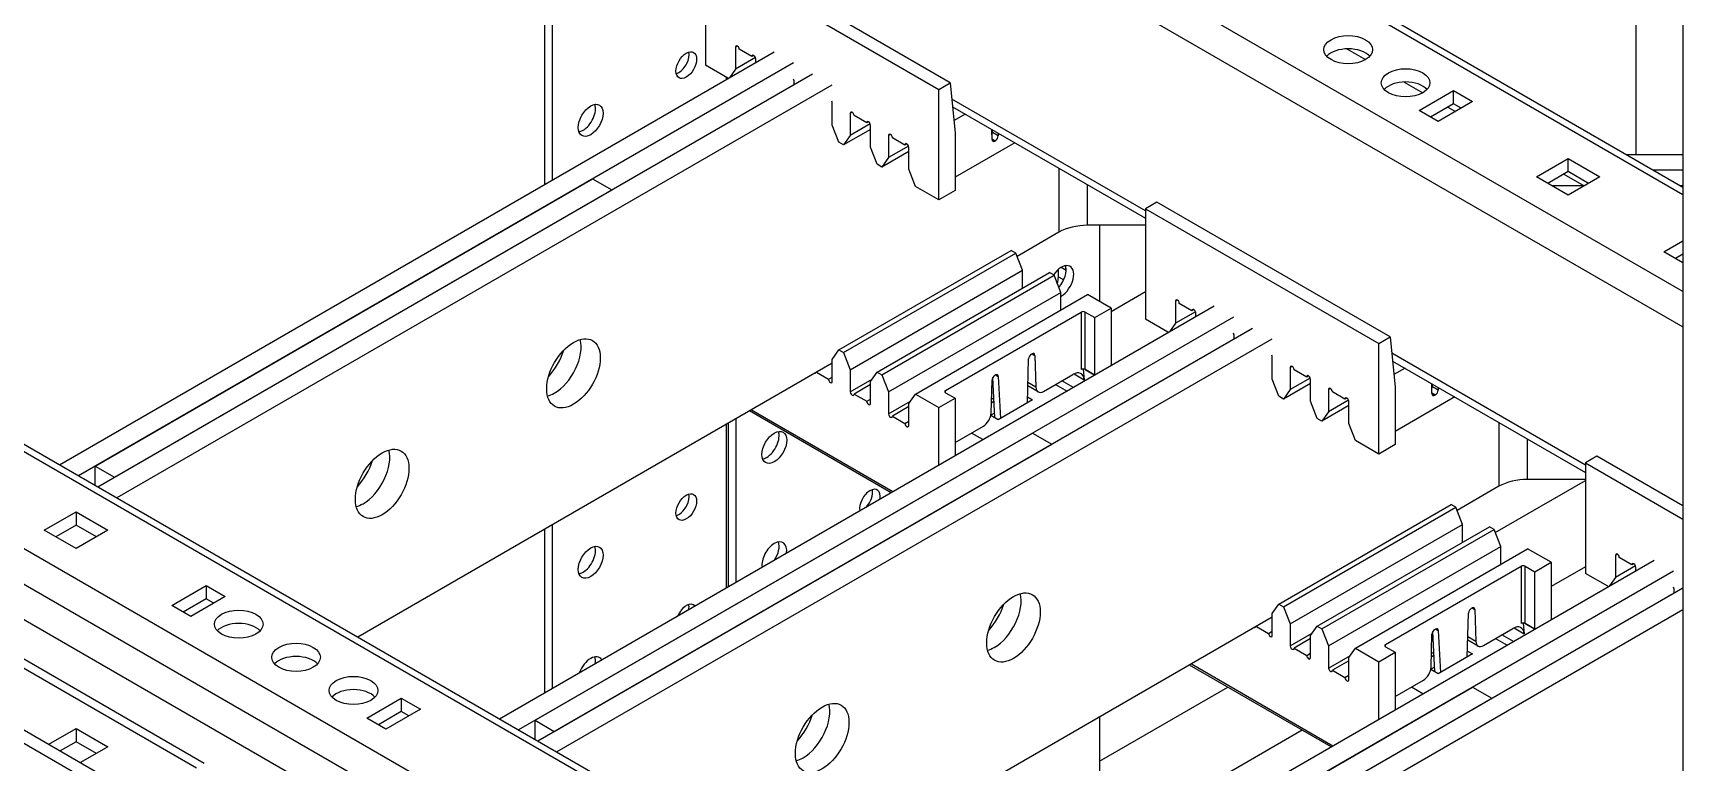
# Model space of a CAD drawing. Header units: millimetres. Extents: x -116965 to 323937, y 291661 to 566926.
# Drawn here: x -14108.6 to -13937, y 325514.4 to 325590.3 of the extents above; entities that cross this region are included whole.
import ezdxf

# ---------------------------------------------------------------- set-up
doc = ezdxf.new("R2010")
doc.units = ezdxf.units.MM
doc.layers.add('ALPHA', color=255, linetype='Continuous')

msp = doc.modelspace()

# ---------------------------------------------------------------- linework, layer by layer
at = {"layer": 'ALPHA'}
for p, q in [((-14055.360831, 325574.535537), (-14055.360831, 325849.184574)), ((-14054.565336, 325574.994816), (-14054.565336, 325848.725295)), ((-14035.274579, 325630.223155), (-13937.030931, 325573.502158)), ((-14034.149579, 325630.334595), (-13937.030931, 325574.263117)), ((-14048.002501, 325623.793245), (-13937.030931, 325559.723779)), ((-13937.030931, 325563.398013), (-14044.025026, 325625.171083)), ((-13937.030931, 325618.970812), (-13937.030931, 325159.691485)), ((-14038.655433, 325598.418062), (-14014.392832, 325584.410042)), ((-14038.655433, 325598.418062), (-14038.655433, 325586.936079)), ((-14013.199589, 325585.098961), (-14037.462191, 325599.106981)), ((-13941.932108, 325599.221801), (-13941.932108, 325577.651992)), ((-14105.812383, 325545.40732), (-14031.495977, 325588.313917)), ((-14035.334241, 325588.922462), (-14035.533115, 325588.807642)), ((-14035.533115, 325588.807642), (-14035.533115, 325586.511245)), ((-14033.822801, 325587.820191), (-14035.135368, 325588.578002)), ((-14033.623927, 325587.935011), (-14033.822801, 325587.820191)), ((-13971.974686, 325588.624872), (-13970.043979, 325587.510178)), ((-14029.50724, 325587.165718), (-14103.823646, 325544.259121)), ((-14036.336854, 325585.597446), (-14038.655433, 325586.936079)), ((-14035.533115, 325586.511245), (-14036.157948, 325585.622327)), ((-14033.449269, 325587.714354), (-14035.533115, 325586.511245)), ((-14033.425053, 325587.200164), (-14033.425053, 325587.590552)), ((-14101.834908, 325543.110923), (-14027.518502, 325586.01752)), ((-14025.529764, 325584.869322), (-14099.84617, 325541.962725)), ((-14036.467822, 325585.443421), (-14036.467822, 325585.673061)), ((-14036.268948, 325585.558241), (-14036.268948, 325585.572042)), ((-14029.447577, 325584.903768), (-14029.447577, 325585.294155)), ((-14014.392832, 325584.410042), (-14013.199589, 325585.098961)), ((-14014.392832, 325572.928059), (-14014.392832, 325584.410042)), ((-14013.199589, 325585.098961), (-14012.69793, 325579.877243)), ((-13966.008472, 325585.180277), (-13964.077765, 325584.065583)), ((-14025.470102, 325580.701362), (-14025.470102, 325582.997759)), ((-13992.914464, 325571.779861), (-14013.036087, 325583.397086)), ((-13964.475513, 325582.228466), (-13960.895785, 325584.295223)), ((-13960.895785, 325582.917385), (-13963.28227, 325581.539547)), ((-13958.907047, 325583.147024), (-13962.486775, 325581.080267)), ((-13960.895785, 325582.917385), (-13960.895785, 325584.295223)), ((-13960.895785, 325584.295223), (-13958.907047, 325583.147024)), ((-13960.10029, 325582.458105), (-13960.895785, 325582.917385)), ((-14023.401814, 325582.033272), (-14023.600688, 325581.918452)), ((-14023.600688, 325581.918452), (-14023.600688, 325579.622055)), ((-14021.890374, 325580.931002), (-14023.202941, 325581.688812)), ((-14021.6915, 325581.045821), (-14021.890374, 325580.931002)), ((-14012.958688, 325582.59144), (-13992.914464, 325571.018902)), ((-14012.816772, 325581.186467), (-14012.824117, 325581.190708)), ((-14011.670988, 325581.847986), (-14012.816772, 325581.186467)), ((-13962.486775, 325581.080267), (-13964.475513, 325582.228466)), ((-13961.492406, 325582.572925), (-13960.696911, 325582.113646)), ((-14024.781183, 325578.925776), (-14025.470102, 325580.701362)), ((-14021.492626, 325580.256803), (-14024.289607, 325578.641965)), ((-14023.600688, 325579.622055), (-14024.289607, 325578.641965)), ((-14021.516842, 325580.825164), (-14023.600688, 325579.622055)), ((-14021.492626, 325578.404965), (-14021.492626, 325580.701362)), ((-14019.424339, 325579.736875), (-14019.623213, 325579.622055)), ((-14019.623213, 325579.622055), (-14019.623213, 325577.325659)), ((-14017.912898, 325578.634605), (-14019.225465, 325579.392416)), ((-14012.69793, 325579.877243), (-14012.698427, 325579.876956)), ((-14012.698427, 325579.876956), (-14012.698427, 325573.906324)), ((-14008.86624, 325579.206953), (-14008.898257, 325580.247149)), ((-14008.897855, 325580.2341), (-14008.886755, 325580.240509)), ((-14008.868504, 325579.280533), (-14008.51575, 325579.07687)), ((-14008.568111, 325579.04664), (-14008.86661, 325579.218978)), ((-14008.814245, 325579.925808), (-14008.806219, 325580.194011)), ((-14008.217624, 325579.581348), (-14008.814245, 325579.925808)), ((-14008.209598, 325579.849552), (-14008.217624, 325579.581348)), ((-14024.289607, 325578.641965), (-14024.781183, 325578.925776)), ((-14020.803707, 325576.62938), (-14021.492626, 325578.404965)), ((-14017.51515, 325577.960406), (-14020.312132, 325576.345568)), ((-14017.539367, 325578.528768), (-14019.623213, 325577.325659)), ((-14017.714024, 325578.749425), (-14017.912898, 325578.634605)), ((-14017.51515, 325576.108569), (-14017.51515, 325578.404965)), ((-14006.500269, 325578.862671), (-14012.698427, 325575.284162)), ((-14008.51575, 325579.07687), (-14008.568111, 325579.04664)), ((-13942.900635, 325577.651992), (-13937.030931, 325577.651992)), ((-14020.312132, 325576.345568), (-14020.803707, 325576.62938)), ((-14019.623213, 325577.325659), (-14020.312132, 325576.345568)), ((-14016.826231, 325574.332983), (-14017.51515, 325576.108569)), ((-14001.906184, 325576.210274), (-14001.906184, 325569.573804)), ((-13952.264662, 325575.339276), (-13948.963358, 325577.245285)), ((-13948.963358, 325575.867447), (-13951.07142, 325574.650357)), ((-13948.963358, 325575.867447), (-13948.963358, 325577.245285)), ((-13948.963358, 325577.245285), (-13945.662053, 325575.339276)), ((-13946.855296, 325574.650357), (-13948.963358, 325575.867447)), ((-13937.030931, 325576.028195), (-13940.088135, 325576.028195)), ((-14102.09617, 325545.25648), (-14050.388987, 325575.109636)), ((-14050.388987, 325575.109636), (-14048.400249, 325573.961438)), ((-14014.392832, 325572.928059), (-14016.826231, 325574.332983)), ((-13998.923078, 325570.287203), (-13998.923078, 325574.487977)), ((-13948.963358, 325573.433267), (-13952.264662, 325575.339276)), ((-13950.701939, 325574.437037), (-13947.400635, 325574.437037)), ((-13949.420767, 325575.603361), (-13947.312705, 325574.386271)), ((-13945.662053, 325575.339276), (-13948.963358, 325573.433267)), ((-13937.332169, 325574.437037), (-13937.030931, 325574.437037)), ((-14100.107432, 325544.108282), (-14048.400249, 325573.961438)), ((-14012.698427, 325573.906324), (-14014.392832, 325572.928059)), ((-13991.721221, 325572.69842), (-13992.914464, 325572.009501)), ((-13967.458619, 325558.6904), (-13991.721221, 325572.69842)), ((-13992.914464, 325572.009501), (-13968.651862, 325558.001481)), ((-13992.914464, 325572.009501), (-13992.914464, 325560.527517)), ((-14147.041645, 325569.211045), (-13937.030931, 325447.961303)), ((-14001.906184, 325569.573804), (-14006.262553, 325567.058654)), ((-13992.914464, 325570.287203), (-13998.923078, 325570.287203)), ((-13997.687434, 325570.287203), (-13997.687434, 325562.364635)), ((-14024.781183, 325557.339648), (-14006.882542, 325567.673433)), ((-14024.289607, 325557.055837), (-14006.390967, 325567.389622)), ((-14006.390967, 325567.389622), (-14006.882542, 325567.673433)), ((-14005.702048, 325565.614036), (-14006.390967, 325567.389622)), ((-13939.019669, 325567.531527), (-13937.030931, 325568.679726)), ((-13937.030931, 325566.383329), (-13939.019669, 325567.531527)), ((-13937.030931, 325567.301888), (-13937.826426, 325566.842608)), ((-14144.655159, 325567.072248), (-13937.030931, 325447.200344)), ((-14023.600688, 325555.280251), (-14005.702048, 325565.614036)), ((-14005.702048, 325563.762198), (-14005.702048, 325565.614036)), ((-14001.963221, 325564.948081), (-14001.963221, 325565.711531)), ((-14001.66491, 325565.92405), (-14001.167726, 325565.637)), ((-14020.803707, 325555.043251), (-14002.905067, 325565.377036)), ((-14020.312132, 325554.75944), (-14002.413491, 325565.093225)), ((-14002.413491, 325565.093225), (-14002.905067, 325565.377036)), ((-14001.724572, 325563.317639), (-14002.413491, 325565.093225)), ((-14001.963221, 325564.948081), (-14001.409439, 325564.628355)), ((-14019.623213, 325552.983855), (-14001.724572, 325563.317639)), ((-14016.826231, 325552.746855), (-13998.927591, 325563.08064)), ((-14001.724572, 325561.465802), (-14001.724572, 325563.317639)), ((-13996.494192, 325561.675716), (-13998.927591, 325563.08064)), ((-13996.494192, 325561.331256), (-13992.914464, 325563.398013)), ((-13989.593271, 325562.513901), (-13989.792145, 325562.399081)), ((-13989.792145, 325562.399081), (-13989.792145, 325560.102684)), ((-13988.081831, 325561.41163), (-13989.394398, 325562.169441)), ((-13937.030931, 325437.096198), (-14153.405606, 325562.020175)), ((-14060.071414, 325518.998758), (-13985.755007, 325561.905355)), ((-13983.76627, 325560.757157), (-14058.082676, 325517.85056)), ((-14013.692796, 325553.123935), (-13999.580713, 325561.27155)), ((-13999.580713, 325561.27155), (-13999.580713, 325555.300919)), ((-13999.182965, 325561.27155), (-13998.188596, 325560.697451)), ((-13999.182965, 325555.300919), (-13999.182965, 325561.27155)), ((-13998.188596, 325560.697451), (-13996.494192, 325561.675716)), ((-13998.188596, 325554.72682), (-13998.188596, 325560.697451)), ((-13996.494192, 325561.675716), (-13996.494192, 325555.705085)), ((-13990.595884, 325559.188885), (-13992.914464, 325560.527517)), ((-13987.708299, 325561.305793), (-13989.792145, 325560.102684)), ((-13987.882957, 325561.52645), (-13988.081831, 325561.41163)), ((-13987.684083, 325560.791603), (-13987.684083, 325561.181991)), ((-14154.996596, 325559.264499), (-13937.030931, 325433.421964)), ((-14056.093938, 325516.702362), (-13981.777532, 325559.608959)), ((-13989.792145, 325560.102684), (-13990.416978, 325559.213765)), ((-13983.706607, 325558.495206), (-13983.706607, 325558.885594)), ((-13968.651862, 325558.001481), (-13967.458619, 325558.6904)), ((-13967.458619, 325558.6904), (-13966.95696, 325553.468681)), ((-13979.788794, 325558.460761), (-14054.1052, 325515.554163)), ((-14025.470102, 325556.359558), (-14024.781183, 325557.339648)), ((-14024.781183, 325557.339648), (-14024.289607, 325557.055837)), ((-14024.289607, 325557.055837), (-14023.600688, 325555.280251)), ((-14004.757759, 325556.904743), (-14004.705398, 325556.934973)), ((-14004.694988, 325556.940774), (-14004.407269, 325556.77466)), ((-13968.651862, 325546.519498), (-13968.651862, 325558.001481)), ((-13947.173494, 325545.3713), (-13967.295117, 325556.988525)), ((-14154.996596, 325555.590265), (-13937.030931, 325429.747729)), ((-14025.470102, 325555.96917), (-14074.788073, 325527.495426)), ((-14025.470102, 325554.063161), (-14025.470102, 325556.359558)), ((-14023.600688, 325555.280251), (-14023.600688, 325552.983855)), ((-14005.192616, 325551.831245), (-14005.055885, 325556.400265)), ((-14004.407269, 325556.77466), (-14004.305236, 325553.459715)), ((-13999.375899, 325555.348442), (-13999.270031, 325554.246476)), ((-13999.197521, 325555.308748), (-13998.189094, 325554.726532)), ((-13998.188596, 325554.72682), (-13999.182965, 325555.300919)), ((-13979.729132, 325554.292801), (-13979.729132, 325556.589197)), ((-13977.660844, 325555.624711), (-13977.859718, 325555.509891)), ((-13977.859718, 325555.509891), (-13977.859718, 325553.213494)), ((-13976.149404, 325554.52244), (-13977.461971, 325555.280251)), ((-13967.217718, 325556.182879), (-13947.173494, 325544.610341)), ((-13965.930018, 325555.439425), (-13967.075802, 325554.777906)), ((-14027.120754, 325555.016166), (-14025.867849, 325554.292801)), ((-14025.867849, 325554.292801), (-14025.470102, 325554.52244)), ((-14023.600688, 325552.983855), (-14021.329626, 325554.295053)), ((-14021.492626, 325553.741665), (-14023.202941, 325552.754215)), ((-14021.492626, 325554.063161), (-14020.803707, 325555.043251)), ((-14021.492626, 325551.766764), (-14021.492626, 325554.063161)), ((-14020.803707, 325555.043251), (-14020.312132, 325554.75944)), ((-14020.312132, 325554.75944), (-14019.623213, 325552.983855)), ((-14008.968273, 325550.76751), (-14008.86624, 325554.200273)), ((-14008.575644, 325550.279772), (-14008.785544, 325554.470672)), ((-14008.568111, 325554.704835), (-14008.509759, 325554.738525)), ((-14008.493018, 325554.747647), (-14008.211918, 325554.585354)), ((-14008.211918, 325554.585354), (-14007.993003, 325550.214441)), ((-14004.072726, 325552.976493), (-14005.139905, 325553.59263)), ((-14004.305236, 325553.459715), (-14005.129639, 325553.935684)), ((-14003.510226, 325553.032213), (-14000.456737, 325554.795146)), ((-14002.261531, 325553.753147), (-14001.068289, 325553.064228)), ((-14000.409279, 325553.444708), (-14001.602522, 325554.133627)), ((-14000.332009, 325554.85961), (-13999.270031, 325554.246476)), ((-13979.040213, 325552.517215), (-13979.729132, 325554.292801)), ((-13975.751656, 325553.848242), (-13978.548637, 325552.233404)), ((-13975.775872, 325554.416603), (-13977.859718, 325553.213494)), ((-13975.95053, 325554.63726), (-13976.149404, 325554.52244)), ((-13975.751656, 325551.996404), (-13975.751656, 325554.292801)), ((-13967.075802, 325554.777906), (-13967.083147, 325554.782146)), ((-13966.95696, 325553.468681), (-13966.957458, 325553.468394)), ((-13966.957458, 325553.468394), (-13966.957458, 325547.497763)), ((-13963.12527, 325552.798392), (-13963.157287, 325553.838588)), ((-13963.156885, 325553.825538), (-13963.145785, 325553.831947)), ((-13963.073275, 325553.517246), (-13963.065249, 325553.78545)), ((-13962.476654, 325553.172787), (-13963.073275, 325553.517246)), ((-14023.202941, 325552.754215), (-14021.890374, 325551.996404)), ((-14021.890374, 325551.996404), (-14021.492626, 325552.226044)), ((-14019.623213, 325552.983855), (-14019.623213, 325550.687458)), ((-14019.623213, 325550.687458), (-14017.35215, 325551.998656)), ((-14017.51515, 325551.766764), (-14016.826231, 325552.746855)), ((-14017.51515, 325549.470368), (-14017.51515, 325551.766764)), ((-14016.826231, 325552.746855), (-14014.392832, 325551.341931)), ((-14014.392832, 325551.341931), (-14012.698427, 325552.320196)), ((-14013.692796, 325552.894295), (-14013.692796, 325553.123935)), ((-14013.692796, 325552.894295), (-14012.698427, 325552.320196)), ((-14012.698427, 325552.320196), (-14012.698427, 325546.349565)), ((-14008.660529, 325551.974602), (-14008.937141, 325551.8149)), ((-14008.67905, 325552.344388), (-14008.925634, 325552.202022)), ((-14004.648017, 325552.14567), (-14008.227745, 325550.078913)), ((-14005.174117, 325552.449414), (-14004.648017, 325552.14567)), ((-13978.548637, 325552.233404), (-13979.040213, 325552.517215)), ((-13977.859718, 325553.213494), (-13978.548637, 325552.233404)), ((-13975.062737, 325550.220818), (-13975.751656, 325551.996404)), ((-13973.683369, 325553.328314), (-13973.882243, 325553.213494)), ((-13973.882243, 325553.213494), (-13973.882243, 325550.917098)), ((-13971.798397, 325552.120207), (-13973.882243, 325550.917098)), ((-13972.171928, 325552.226044), (-13973.484495, 325552.983855)), ((-13971.973054, 325552.340863), (-13972.171928, 325552.226044)), ((-13971.774181, 325549.700007), (-13971.774181, 325551.996404)), ((-13960.759299, 325552.454109), (-13966.957458, 325548.875601)), ((-13963.127534, 325552.871971), (-13962.774781, 325552.668309)), ((-13962.827141, 325552.638078), (-13963.12564, 325552.810417)), ((-13962.774781, 325552.668309), (-13962.827141, 325552.638078)), ((-13962.468628, 325553.440991), (-13962.476654, 325553.172787)), ((-14035.473453, 325533.200398), (-14035.473453, 325550.193733)), ((-14019.364677, 325542.500804), (-14034.081336, 325550.997471)), ((-14033.882463, 325551.112291), (-14019.165803, 325542.615624)), ((-14017.51515, 325551.445269), (-14019.225465, 325550.457818)), ((-14019.225465, 325550.457818), (-14017.912898, 325549.700007)), ((-14014.392832, 325545.3713), (-14014.392832, 325551.341931)), ((-14008.227745, 325550.078913), (-14008.999555, 325550.524518)), ((-14008.600802, 325550.782087), (-14008.993048, 325550.555623)), ((-13974.571162, 325549.937007), (-13975.062737, 325550.220818)), ((-13971.774181, 325551.551845), (-13974.571162, 325549.937007)), ((-13973.882243, 325550.917098), (-13974.571162, 325549.937007)), ((-14056.3552, 325518.847919), (-14004.648017, 325548.701075)), ((-14036.467822, 325532.626298), (-14036.467822, 325549.619633)), ((-14036.268948, 325532.741118), (-14036.268948, 325549.734453)), ((-14017.912898, 325549.700007), (-14017.51515, 325549.929647)), ((-14012.698427, 325547.727403), (-14009.763283, 325549.422009)), ((-14009.818735, 325548.012156), (-14011.011978, 325548.701075)), ((-14004.648017, 325548.701075), (-14002.659279, 325547.552877)), ((-13971.085262, 325547.924422), (-13971.774181, 325549.700007)), ((-13956.165214, 325549.801713), (-13956.165214, 325543.165243)), ((-14054.366462, 325517.69972), (-14002.659279, 325547.552877)), ((-13968.651862, 325546.519498), (-13971.085262, 325547.924422)), ((-13966.957458, 325547.497763), (-13968.651862, 325546.519498)), ((-13953.182108, 325543.878642), (-13953.182108, 325548.079416)), ((-14102.09617, 325543.261763), (-14102.09617, 325545.25648)), ((-14102.09617, 325545.25648), (-14100.107432, 325544.108282)), ((-14012.698427, 325546.350139), (-14012.69793, 325546.349852)), ((-13945.980251, 325546.289858), (-13947.173494, 325545.600939)), ((-13947.173494, 325545.600939), (-13937.030931, 325539.745128)), ((-13947.173494, 325545.600939), (-13947.173494, 325534.118956)), ((-13937.030931, 325541.122966), (-13945.980251, 325546.289858)), ((-14153.803353, 325543.419363), (-13937.030931, 325418.265746)), ((-13956.544107, 325538.353696), (-13947.173494, 325543.763822)), ((-13947.173494, 325543.878642), (-13953.182108, 325543.878642)), ((-14154.996596, 325542.730444), (-13937.030931, 325416.887908)), ((-13956.165214, 325543.165243), (-13960.521583, 325540.650092)), ((-14090.760364, 325514.369945), (-14136.103587, 325540.548867)), ((-14107.386213, 325538.59693), (-14104.084908, 325540.502939)), ((-14104.084908, 325540.502939), (-14104.084908, 325539.125101)), ((-14104.084908, 325540.502939), (-14100.783603, 325538.59693)), ((-13979.040213, 325530.931087), (-13961.141572, 325541.264872)), ((-13978.548637, 325530.647275), (-13960.649997, 325540.98106)), ((-13960.649997, 325540.98106), (-13961.141572, 325541.264872)), ((-13959.961078, 325539.205475), (-13960.649997, 325540.98106)), ((-14104.084908, 325536.69092), (-14107.386213, 325538.59693)), ((-14104.084908, 325539.125101), (-14106.19297, 325537.908011)), ((-14101.976846, 325537.908011), (-14104.084908, 325539.125101)), ((-14100.783603, 325538.59693), (-14104.084908, 325536.69092)), ((-14055.360831, 325521.718414), (-14055.360831, 325538.711749)), ((-14054.565336, 325522.177694), (-14054.565336, 325539.171029)), ((-13977.859718, 325528.87169), (-13959.961078, 325539.205475)), ((-13975.062737, 325528.63469), (-13957.164097, 325538.968475)), ((-13974.571162, 325528.350879), (-13956.672521, 325538.684664)), ((-13959.961078, 325537.353637), (-13959.961078, 325539.205475)), ((-13956.672521, 325538.684664), (-13957.164097, 325538.968475)), ((-13955.983602, 325536.909078), (-13956.672521, 325538.684664)), ((-13973.882243, 325526.575293), (-13955.983602, 325536.909078)), ((-13971.085262, 325526.338293), (-13953.186621, 325536.672078)), ((-13955.983602, 325535.057241), (-13955.983602, 325536.909078)), ((-13950.753222, 325535.267155), (-13953.186621, 325536.672078)), ((-14014.330444, 325492.590197), (-13940.014038, 325535.496794)), ((-13967.951826, 325526.715373), (-13953.839743, 325534.862989)), ((-13953.839743, 325534.862989), (-13953.839743, 325528.892357)), ((-13953.441995, 325534.862989), (-13952.447626, 325534.28889)), ((-13953.441995, 325528.892357), (-13953.441995, 325534.862989)), ((-13952.447626, 325534.28889), (-13950.753222, 325535.267155)), ((-13950.753222, 325535.267155), (-13950.753222, 325529.296523)), ((-13947.173494, 325534.807875), (-13950.753222, 325532.741118)), ((-13943.852302, 325536.105339), (-13944.051175, 325535.990519)), ((-13944.051175, 325535.990519), (-13944.051175, 325533.694123)), ((-13941.967329, 325534.897232), (-13944.051175, 325533.694123)), ((-13942.340861, 325535.003069), (-13943.653428, 325535.76088)), ((-13942.141987, 325535.117889), (-13942.340861, 325535.003069)), ((-13941.943113, 325534.383042), (-13941.943113, 325534.773429)), ((-13938.0253, 325534.348596), (-14012.341706, 325491.441999)), ((-13952.447626, 325528.318258), (-13952.447626, 325534.28889)), ((-13944.854914, 325532.780324), (-13947.173494, 325534.118956)), ((-13944.051175, 325533.694123), (-13944.676009, 325532.805204)), ((-14094.141219, 325530.789181), (-14090.561491, 325532.855938)), ((-14090.561491, 325531.4781), (-14092.947976, 325530.100262)), ((-14088.572753, 325531.70774), (-14092.152481, 325529.640983)), ((-14090.561491, 325532.855938), (-14090.561491, 325531.4781)), ((-14090.561491, 325532.855938), (-14088.572753, 325531.70774)), ((-14089.765996, 325531.018821), (-14090.561491, 325531.4781)), ((-14010.352968, 325490.2938), (-13937.030931, 325532.626298)), ((-13937.965638, 325532.086645), (-13937.965638, 325532.477033)), ((-14092.152481, 325529.640983), (-14094.141219, 325530.789181)), ((-13979.729132, 325529.560609), (-14029.047104, 325501.086865)), ((-13937.030931, 325530.329902), (-14008.36423, 325489.145602)), ((-13979.729132, 325529.950996), (-13979.040213, 325530.931087)), ((-13979.729132, 325527.6546), (-13979.729132, 325529.950996)), ((-13979.040213, 325530.931087), (-13978.548637, 325530.647275)), ((-13978.548637, 325530.647275), (-13977.859718, 325528.87169)), ((-13959.451646, 325525.422684), (-13959.314915, 325529.991704)), ((-13959.016789, 325530.496182), (-13958.964429, 325530.526412)), ((-13958.954018, 325530.532213), (-13958.6663, 325530.366099)), ((-13958.6663, 325530.366099), (-13958.564267, 325527.051154)), ((-13981.379784, 325528.607604), (-13980.126879, 325527.884239)), ((-13980.126879, 325527.884239), (-13979.729132, 325528.113879)), ((-13977.859718, 325528.87169), (-13977.859718, 325526.575293)), ((-13977.859718, 325526.575293), (-13975.588656, 325527.886492)), ((-13975.751656, 325527.6546), (-13975.062737, 325528.63469)), ((-13975.062737, 325528.63469), (-13974.571162, 325528.350879)), ((-13974.571162, 325528.350879), (-13973.882243, 325526.575293)), ((-13963.227303, 325524.358949), (-13963.12527, 325527.791711)), ((-13962.834674, 325523.871211), (-13963.044574, 325528.06211)), ((-13962.827141, 325528.296274), (-13962.768789, 325528.329963)), ((-13962.752048, 325528.339086), (-13962.470949, 325528.176793)), ((-13962.470949, 325528.176793), (-13962.252033, 325523.80588)), ((-13957.769256, 325526.623652), (-13954.715767, 325528.386585)), ((-13954.591039, 325528.451048), (-13953.529061, 325527.837915)), ((-13953.634929, 325528.939881), (-13953.529061, 325527.837915)), ((-13953.456551, 325528.900187), (-13952.448124, 325528.317971)), ((-13952.447626, 325528.318258), (-13953.441995, 325528.892357)), ((-14114.925605, 325527.403195), (-14091.55586, 325513.910666)), ((-13975.751656, 325527.333104), (-13977.461971, 325526.345654)), ((-13977.461971, 325526.345654), (-13976.149404, 325525.587843)), ((-13975.751656, 325525.358203), (-13975.751656, 325527.6546)), ((-13973.882243, 325526.575293), (-13973.882243, 325524.278897)), ((-13971.774181, 325525.358203), (-13971.085262, 325526.338293)), ((-13971.085262, 325526.338293), (-13968.651862, 325524.93337)), ((-13967.951826, 325526.485734), (-13967.951826, 325526.715373)), ((-13967.951826, 325526.485734), (-13966.957458, 325525.911635)), ((-13959.433147, 325526.040852), (-13958.907047, 325525.737108)), ((-13958.331756, 325526.567932), (-13959.398935, 325527.184068)), ((-13958.564267, 325527.051154), (-13959.388669, 325527.527123)), ((-13956.520561, 325527.344586), (-13955.327319, 325526.655667)), ((-13954.668309, 325527.036147), (-13955.861552, 325527.725066)), ((-13973.623707, 325516.092243), (-13988.340367, 325524.58891)), ((-13988.141493, 325524.70373), (-13973.424833, 325516.207062)), ((-13976.149404, 325525.587843), (-13975.751656, 325525.817482)), ((-13973.882243, 325524.278897), (-13971.611181, 325525.590095)), ((-13971.774181, 325525.036708), (-13973.484495, 325524.049257)), ((-13971.774181, 325523.061806), (-13971.774181, 325525.358203)), ((-13968.651862, 325524.93337), (-13966.957458, 325525.911635)), ((-13968.651862, 325518.962738), (-13968.651862, 325524.93337)), ((-13966.957458, 325525.911635), (-13966.957458, 325519.941003)), ((-13962.859832, 325524.373525), (-13963.252078, 325524.147062)), ((-13962.919559, 325525.56604), (-13963.196171, 325525.406338)), ((-13962.93808, 325525.935827), (-13963.184664, 325525.793461)), ((-13958.907047, 325525.737108), (-13962.486775, 325523.670352)), ((-13973.484495, 325524.049257), (-13972.171928, 325523.291446)), ((-13972.171928, 325523.291446), (-13971.774181, 325523.521086)), ((-13966.957458, 325521.318841), (-13964.022313, 325523.013448)), ((-13962.486775, 325523.670352), (-13963.258585, 325524.115957)), ((-14073.856093, 325519.077558), (-14070.276365, 325521.144315)), ((-14070.276365, 325521.144315), (-14070.276365, 325519.766477)), ((-14070.276365, 325521.144315), (-14068.287627, 325519.996117)), ((-14010.61423, 325492.439357), (-13958.907047, 325522.292514)), ((-14008.625492, 325491.291159), (-13956.918309, 325521.144315)), ((-13997.687434, 325514.599585), (-13984.362891, 325522.292514)), ((-13964.077765, 325521.603595), (-13965.271008, 325522.292514)), ((-13958.907047, 325522.292514), (-13956.918309, 325521.144315)), ((-14070.276365, 325519.766477), (-14072.66285, 325518.388639)), ((-14068.287627, 325519.996117), (-14071.867355, 325517.92936)), ((-14069.48087, 325519.307198), (-14070.276365, 325519.766477)), ((-13997.687434, 325519.192378), (-13997.687434, 325502.199043)), ((-13966.957458, 325519.941578), (-13966.95696, 325519.941291)), ((-14106.928803, 325516.356328), (-14104.084908, 325517.998252)), ((-14104.084908, 325517.998252), (-14104.084908, 325516.620414)), ((-14104.084908, 325517.998252), (-14100.783603, 325516.092243)), ((-14071.867355, 325517.92936), (-14073.856093, 325519.077558)), ((-14056.3552, 325516.853202), (-14056.3552, 325518.847919)), ((-14056.3552, 325518.847919), (-14054.366462, 325517.69972)), ((-13976.606813, 325517.81454), (-13997.687434, 325505.643638)), ((-14104.084908, 325516.620414), (-14105.73556, 325515.667409)), ((-14101.976846, 325515.403324), (-14104.084908, 325516.620414)), ((-14100.783603, 325516.092243), (-14103.627498, 325514.450319))]:
    msp.add_line(p, q, dxfattribs=at)
for centre, major_axis, start_param, end_param in [((-13971.833843, 325588.543556), (-2.53125, 0), 2.3561944902, 8.6393797974), ((-14040.644171, 325586.936079), (0.759375, 1.315276), 2.3561944902, 8.6393797974), ((-14041.439666, 325587.395358), (0.759375, 1.315276), 3.926990817, 5.7318997087), ((-14035.334241, 325588.692822), (-0.140625, 0.24357), 3.926990817, 7.0685834706), ((-14033.623927, 325587.705372), (-0.140625, 0.24357), 3.926990817, 7.0685834706), ((-13971.833843, 325587.165718), (-2.53125, 0), 3.6324753319, 5.7923026289), ((-14041.439666, 325587.395358), (0.759375, 1.315276), 3.692878252, 3.926990817), ((-13965.867629, 325585.098961), (-2.53125, 0), 2.3561944902, 8.6393797974), ((-14036.336854, 325585.827086), (-0.140625, 0.24357), 2.3561944902, 2.8194199686), ((-14029.646451, 325585.408975), (-0.140625, 0.24357), 3.926990817, 4.7223896472), ((-13965.867629, 325583.721123), (-2.53125, 0), 3.6324753319, 5.7923026289), ((-14050.58786, 325581.195087), (0.914063, 1.583203), 2.3561944902, 8.6393797974), ((-14051.383356, 325581.654367), (0.914063, 1.583203), 3.926990817, 5.8329886172), ((-14025.668976, 325583.112578), (-0.140625, 0.24357), 3.926990817, 4.7223896472), ((-14023.401814, 325581.803632), (-0.140625, 0.24357), 3.926990817, 7.0685834706), ((-14021.6915, 325580.816182), (-0.140625, 0.24357), 3.926990817, 7.0685834706), ((-14012.816772, 325582.564305), (0.84375, 1.461418), 3.9214809141, 3.926990817), ((-14051.383356, 325581.654367), (0.914063, 1.583203), 3.5917893435, 3.926990817), ((-14019.424339, 325579.507236), (-0.140625, 0.24357), 3.926990817, 7.0685834706), ((-14009.112372, 325579.765789), (0.210938, 0.365354), 4.8153689652, 5.4626389638), ((-14008.568111, 325579.391099), (0.210937, 0.365354), 2.3911010752, 3.926990817), ((-14008.51575, 325579.421329), (0.210937, 0.365354), 3.926990817, 5.4626389638), ((-14017.714024, 325578.519785), (-0.140625, 0.24357), 3.926990817, 7.0685834706), ((-13998.923078, 325567.851507), (-4.21875, 0), 4.7123889804, 5.4977871438), ((-14001.66491, 325564.431392), (0.914063, 1.583203), 3.926990817, 7.7449802572), ((-14002.460405, 325564.890671), (0.914062, 1.583203), 4.3524262294, 5.8329886172), ((-14002.460405, 325564.890671), (0.914063, 1.583203), 5.4977871438, 5.8329886172), ((-14003.2559, 325564.201752), (0.914063, 1.583203), 5.0606561731, 5.4977871438), ((-14001.66491, 325564.431392), (0.914063, 1.583203), 3.8808205691, 3.926990817), ((-13989.593271, 325562.284261), (-0.140625, 0.24357), 3.926990817, 7.0685834706), ((-13999.381839, 325561.15673), (-0.28125, 0), 3.926990817, 5.4977871438), ((-13987.882957, 325561.29681), (-0.140625, 0.24357), 3.926990817, 7.0685834706), ((-14052.377724, 325554.901346), (1.96875, 3.409975), 2.3561944902, 8.6393797974), ((-13990.595884, 325559.418525), (-0.140625, 0.24357), 2.3561944902, 2.8194199686), ((-13983.905481, 325559.000414), (-0.140625, 0.24357), 3.926990817, 4.7223896472), ((-14056.3552, 325557.197742), (2.320312, 4.018899), 4.3606975727, 5.0640803881), ((-14054.366462, 325556.049544), (1.96875, 3.409975), 3.926990817, 5.7537149714), ((-14004.757759, 325556.560284), (0.210938, 0.365354), 0.7853981634, 2.3210463102), ((-14004.705398, 325556.590514), (0.210938, 0.365354), 5.5326937288, 7.0685834706), ((-13999.381839, 325555.186099), (-0.28125, 0), 3.9977395288, 5.4977871438), ((-13999.381839, 325555.186099), (-0.28125, 0), 3.926990817, 3.9977395288), ((-13979.928006, 325556.704017), (-0.140625, 0.24357), 3.926990817, 4.7223896472), ((-13977.660844, 325555.395071), (-0.140625, 0.24357), 3.926990817, 7.0685834706), ((-14027.37929, 325555.165431), (-0.140625, 0.24357), 2.7369390167, 3.5462462905), ((-14025.668976, 325554.177981), (-0.140625, 0.24357), 0.7853981634, 3.926990817), ((-14008.568111, 325554.360376), (0.210938, 0.365354), 0.7853981634, 2.3212879052), ((-14008.509759, 325554.394065), (0.210938, 0.365354), 5.5539355876, 7.0685834706), ((-14000.456737, 325553.417308), (0.84375, 1.461418), 5.6025068989, 7.0685834706), ((-13975.95053, 325554.40762), (-0.140625, 0.24357), 3.926990817, 7.0685834706), ((-13967.075802, 325556.155744), (0.84375, 1.461418), 3.9214809141, 3.926990817), ((-13963.371402, 325553.357228), (0.210938, 0.365354), 4.8153689652, 5.4626389638), ((-14054.366462, 325556.049544), (1.96875, 3.409975), 3.6710629894, 3.926990817), ((-14023.401814, 325552.869035), (-0.140625, 0.24357), 0.7853981634, 3.926990817), ((-14021.6915, 325551.881584), (-0.140625, 0.24357), 0.7853981634, 3.926990817), ((-14013.493923, 325553.009115), (-0.28125, 0), 5.4977871438, 7.0685834706), ((-14003.510226, 325553.950772), (0.5625, 0.974279), 2.3911010752, 3.926990817), ((-13973.683369, 325553.098674), (-0.140625, 0.24357), 3.926990817, 7.0685834706), ((-13971.973054, 325552.111224), (-0.140625, 0.24357), 3.926990817, 7.0685834706), ((-13962.827141, 325552.982538), (0.210937, 0.365354), 2.3911010752, 3.926990817), ((-13962.774781, 325553.012768), (0.210937, 0.365354), 3.926990817, 5.4626389638), ((-14019.424339, 325550.572638), (-0.140625, 0.24357), 0.7853981634, 3.926990817), ((-14009.763283, 325550.340568), (0.5625, 0.974279), 3.926990817, 5.4628805587), ((-14031.495977, 325547.208417), (0.914063, 1.583203), 2.3561944902, 8.6393797974), ((-14032.291472, 325547.667696), (0.914063, 1.583203), 3.926990817, 5.8329886172), ((-14017.714024, 325549.585188), (-0.140625, 0.24357), 0.7853981634, 3.926990817), ((-14072.265103, 325543.419363), (1.96875, 3.409975), 2.3561944902, 8.6393797974), ((-14074.253841, 325544.567561), (1.96875, 3.409975), 3.926990817, 5.7537149714), ((-14076.242578, 325545.715759), (2.320312, 4.018899), 4.3606975727, 5.0640803881), ((-14032.291472, 325547.667696), (0.914063, 1.583203), 3.5917893435, 3.926990817), ((-13953.182108, 325541.442945), (-4.21875, 0), 4.7123889804, 5.4977871438), ((-14040.644171, 325541.008146), (0.759375, 1.315276), 2.3561944902, 8.6393797974), ((-14041.439666, 325541.467425), (0.759375, 1.315276), 3.926990817, 5.7318997087), ((-14021.552288, 325541.467425), (0.759375, 1.315276), 0.7853981634, 2.5424547938), ((-14022.347783, 325541.926705), (0.759375, 1.315276), 4.3143074178, 5.7318997087), ((-14021.552288, 325541.467425), (0.759375, 1.315276), 5.3115268402, 7.0685834706), ((-14074.253841, 325544.567561), (1.96875, 3.409975), 3.6710629894, 3.926990817), ((-14041.439666, 325541.467425), (0.759375, 1.315276), 3.692878252, 3.926990817), ((-14050.58786, 325535.267155), (0.914063, 1.583203), 2.3561944902, 8.6393797974), ((-14051.383356, 325535.726434), (0.914063, 1.583203), 3.926990817, 5.8329886172), ((-14031.495977, 325535.726434), (0.914063, 1.583203), 0.7853981634, 2.5106540887), ((-14031.495977, 325535.726434), (0.914063, 1.583203), 5.3433275453, 7.0685834706), ((-14032.291472, 325536.185713), (0.914063, 1.583203), 4.6201507245, 5.8329886172), ((-13953.640869, 325534.748169), (-0.28125, 0), 3.926990817, 5.4977871438), ((-13943.852302, 325535.8757), (-0.140625, 0.24357), 3.926990817, 7.0685834706), ((-13942.141987, 325534.888249), (-0.140625, 0.24357), 3.926990817, 7.0685834706), ((-14051.383356, 325535.726434), (0.914063, 1.583203), 3.5917893435, 3.926990817), ((-14006.636755, 325528.492784), (1.96875, 3.409975), 2.3561944902, 8.6393797974), ((-14008.625492, 325529.640983), (1.96875, 3.409975), 3.926990817, 5.7537149714), ((-13944.854914, 325533.009963), (-0.140625, 0.24357), 2.3561944902, 2.8194199686), ((-13938.164511, 325532.591852), (-0.140625, 0.24357), 3.926990817, 4.7223896472), ((-14087.180636, 325528.837244), (-2.53125, 0), 2.3561944902, 8.6393797974), ((-14040.644171, 325529.526163), (0.759375, 1.315276), 6.086818114, 8.0503488272), ((-14041.439666, 325529.985442), (0.759375, 1.315276), 5.3115268402, 5.7318997087), ((-14010.61423, 325530.789181), (2.320312, 4.018899), 4.3606975727, 5.0640803881), ((-13959.016789, 325530.151722), (0.210938, 0.365354), 0.7853981634, 2.3210463102), ((-13958.964429, 325530.181953), (0.210938, 0.365354), 5.5326937288, 7.0685834706), ((-14087.180636, 325527.459406), (-2.53125, 0), 3.6324753319, 5.7923026289), ((-13981.63832, 325528.75687), (-0.140625, 0.24357), 2.7369390167, 3.5462462905), ((-13979.928006, 325527.76942), (-0.140625, 0.24357), 0.7853981634, 3.926990817), ((-13962.827141, 325527.951815), (0.210938, 0.365354), 0.7853981634, 2.3212879052), ((-13962.768789, 325527.985504), (0.210938, 0.365354), 5.5539355876, 7.0685834706), ((-13954.715767, 325527.008747), (0.84375, 1.461418), 5.6025068989, 7.0685834706), ((-13953.640869, 325528.777538), (-0.28125, 0), 3.9977395288, 5.4977871438), ((-13953.640869, 325528.777538), (-0.28125, 0), 3.926990817, 3.9977395288), ((-14081.214423, 325525.392649), (-2.53125, 0), 2.3561944902, 8.6393797974), ((-14008.625492, 325529.640983), (1.96875, 3.409975), 3.6710629894, 3.926990817), ((-13977.660844, 325526.460473), (-0.140625, 0.24357), 0.7853981634, 3.926990817), ((-13967.752953, 325526.600554), (-0.28125, 0), 5.4977871438, 7.0685834706), ((-13957.769256, 325527.542211), (0.5625, 0.974279), 2.3911010752, 3.926990817), ((-14081.214423, 325524.014811), (-2.53125, 0), 3.6324753319, 5.7923026289), ((-14050.58786, 325523.785171), (0.914063, 1.583203), 5.9775157814, 8.1596511597), ((-14051.383356, 325524.244451), (0.914063, 1.583203), 5.3433275453, 5.8329886172), ((-13975.95053, 325525.473023), (-0.140625, 0.24357), 0.7853981634, 3.926990817), ((-13964.022313, 325523.932006), (0.5625, 0.974279), 3.926990817, 5.4628805587), ((-14075.248209, 325521.948054), (-2.53125, 0), 2.3561944902, 8.6393797974), ((-13973.683369, 325524.164077), (-0.140625, 0.24357), 0.7853981634, 3.926990817), ((-13971.973054, 325523.176626), (-0.140625, 0.24357), 0.7853981634, 3.926990817), ((-14075.248209, 325520.570216), (-2.53125, 0), 3.6324753319, 5.7923026289), ((-14026.524133, 325517.010801), (1.96875, 3.409975), 2.3561944902, 8.6393797974), ((-14030.501608, 325519.307198), (2.320312, 4.018899), 4.3606975727, 5.0640803881), ((-14028.512871, 325518.159), (1.96875, 3.409975), 3.926990817, 5.7537149714), ((-14028.512871, 325518.159), (1.96875, 3.409975), 3.6710629894, 3.926990817)]:
    msp.add_ellipse(centre, major_axis=major_axis, ratio=0.5773502692, start_param=start_param, end_param=end_param, dxfattribs=at)

doc.saveas('drawing.dxf')
